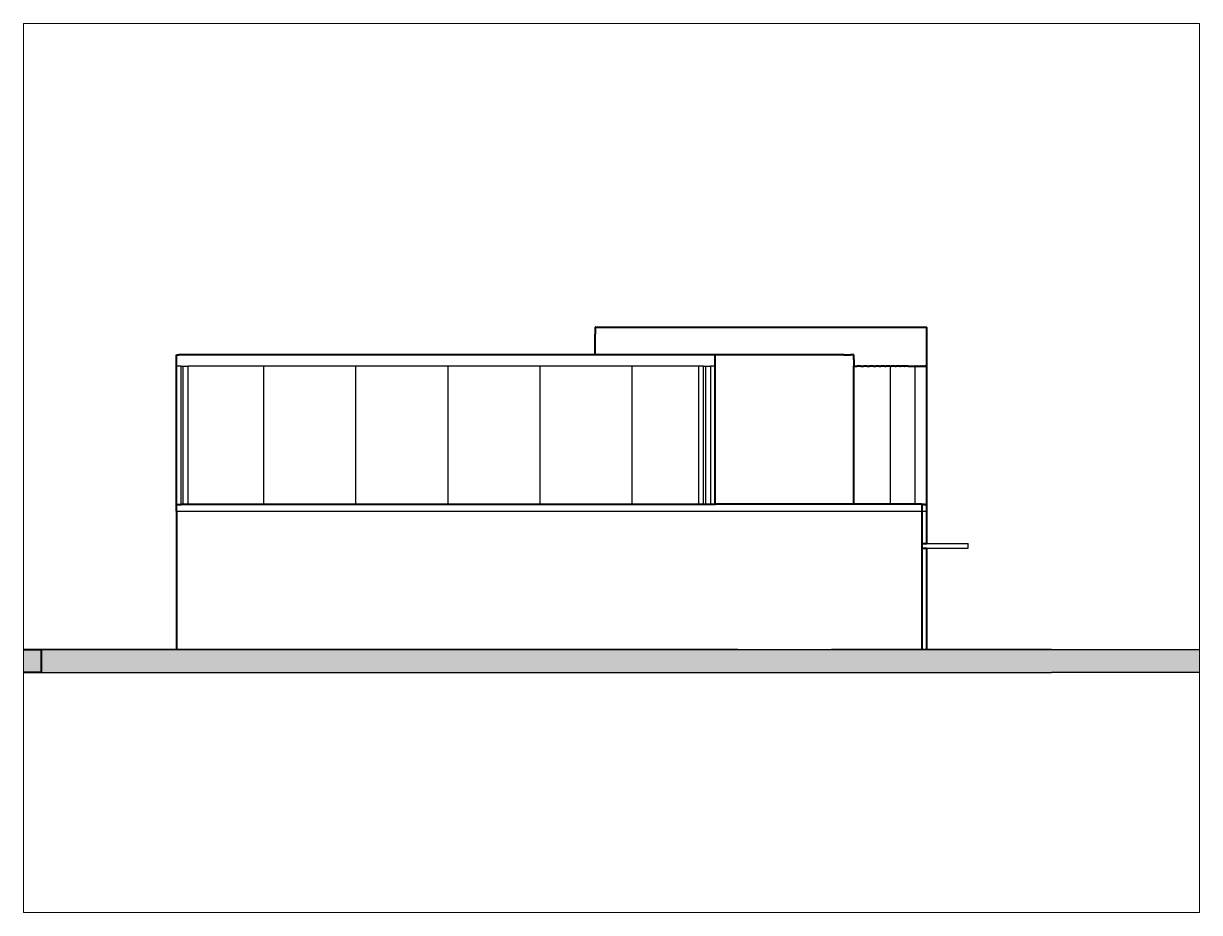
# Paper-space layout '后立面A4' of a CAD drawing. Header units: millimetres. Extents: x 1 to 256, y 1 to 194.
# The model-space entities are those that its viewports show. They can reach past a viewport. Long polylines and large blocks are cut down to what shows.
import ezdxf

# ---------------------------------------------------------------- set-up
doc = ezdxf.new("R2010")
doc.units = ezdxf.units.MM
doc.header["$LTSCALE"] = 1000
doc.layers.add('1', color=7, linetype='Continuous', lineweight=40)

msp = doc.modelspace()

# ---------------------------------------------------------------- hatches: boundary and pattern name
at = {"layer": '1'}
h = msp.add_hatch(color=256, dxfattribs=at)
h.dxf.hatch_style = 1
h.paths.add_polyline_path([(95486.1, 0.1), (86986.1, 0.1), (84594.3, 0.1), (65272.9, 0.1), (65257.1, 0.1), (65253.9, 0.1), (65117.5, 0.1), (65108.1, 0.1), (65031.2, 0.1), (65031.2, -499.9), (86986.1, -499.9), (95486.1, -499.9)])
h = msp.add_hatch(color=256, dxfattribs=at)
h.dxf.hatch_style = 1
h.paths.add_polyline_path([(126434.7, 0.1), (117434.7, 0.1), (115744.6, 0.1), (114726.1, 0.1), (113728.9, 0.1), (112999.2, 0.1), (109138.5, 0.1), (106743.7, 0.1), (106402, 0.1), (105601.8, 0.1), (104713.7, 0.1), (104496.8, 0.1), (104280, 0.1), (104063.2, 0.1), (102614.6, 0.1), (101884.9, 0.1), (95486.1, 0.1), (95486.1, -499.9), (117434.7, -499.9), (126434.7, -499.9)])

# ---------------------------------------------------------------- linework, layer by layer
for p, q in [((98526.2, 6150.1), (98426.2, 6150.1)), ((98526.2, 3150.1), (98526.2, 6150.1)), ((98526.2, 6150.1), (98576.2, 6150.1)), ((98576.2, 6150.1), (98676.2, 6150.1)), ((98576.2, 3150.1), (98576.2, 6150.1)), ((98676.2, 6150.1), (98676.2, 3150.1)), ((100326.2, 6150.1), (98676.2, 6150.1)), ((100326.2, 3150.1), (100326.2, 6150.1)), ((102326.2, 6150.1), (100326.2, 6150.1)), ((102326.2, 3150.1), (102326.2, 6150.1)), ((104326.2, 6150.1), (102326.2, 6150.1)), ((104326.2, 3150.1), (104326.2, 6150.1)), ((106326.2, 6150.1), (104326.2, 6150.1)), ((106326.2, 3150.1), (106326.2, 6150.1)), ((108326.2, 6150.1), (106326.2, 6150.1)), ((108326.2, 3150.1), (108326.2, 6150.1)), ((109776.2, 6150.1), (108326.2, 6150.1)), ((109776.2, 3150.1), (109776.2, 6150.1)), ((109876.2, 6150.1), (109776.2, 6150.1)), ((109876.2, 3150.1), (109876.2, 6150.1)), ((109876.2, 6150.1), (109926.2, 6150.1)), ((109926.2, 6150.1), (110026.2, 6150.1)), ((109926.2, 3150.1), (109926.2, 6150.1)), ((110026.2, 6150.1), (110026.3, 6150.1)), ((110026.2, 6150.1), (110026.2, 4053.2)), ((110126.2, 6150.1), (110026.3, 6150.1)), ((110026.3, 6150.1), (110026.3, 4053.2)), ((113932.5, 6150.1), (113932.5, 3151.1)), ((114468.4, 6150.1), (114468.4, 3151.1)), ((114709.9, 6150.1), (114709.9, 3150.1)), ((110026.3, 4053.2), (110026.2, 4053.2)), ((110026.2, 4053.2), (110026.2, 4052.6)), ((110026.3, 4052.6), (110026.2, 4052.6)), ((110026.2, 4052.6), (110026.2, 4015.8)), ((110026.3, 4015.8), (110026.2, 4015.8)), ((110026.2, 4015.8), (110026.2, 4015.2)), ((110026.2, 4015.2), (110026.3, 4015.2)), ((110026.2, 4015.2), (110026.2, 3150.1)), ((110026.3, 4053.2), (110026.3, 4052.6)), ((110026.3, 4052.6), (110026.3, 4015.8)), ((110026.3, 4015.8), (110026.3, 4015.2)), ((110026.3, 4015.2), (110026.3, 3150.1)), ((98426.2, 3000.1), (114626.2, 3000.1)), ((114626.2, 3000.1), (114663.1, 3000.1)), ((114663.1, 3000.1), (114691.5, 3000.1)), ((114691.5, 3000.1), (114711.6, 3000.1)), ((114711.6, 3000.1), (114723.1, 3000.1)), ((114723.1, 3000.1), (114726.1, 3000.1)), ((114726.1, 2300.1), (115626.2, 2300.1)), ((115626.2, 2200.1), (115626.2, 2300.1)), ((114726.1, 2200.1), (115626.2, 2200.1)), ((95486.1, 0.1), (98426.2, 0.1)), ((102105.7, 0.1), (95486.1, 0.1)), ((95486.1, 0.1), (100815.2, 0.1)), ((95486.1, 0.1), (102614.6, 0.1)), ((104111.4, 0.1), (95486.1, 0.1)), ((97569.1, 0.1), (95486.1, 0.1)), ((97570.7, 0.1), (95486.1, 0.1)), ((97467.6, 0.1), (95486.1, 0.1)), ((97416.8, 0.1), (95486.1, 0.1)), ((97366, 0.1), (95486.1, 0.1)), ((102056.7, 0.1), (95486.1, 0.1)), ((97187, 0.1), (96881.7, 0.1)), ((97615.3, 0.1), (96884.1, 0.1)), ((97466.5, 0.1), (96892.1, 0.1)), ((97204.5, 0.1), (96896.4, 0.1)), ((97990.9, 0.1), (96912.6, 0.1)), ((97329.6, 0.1), (96920.3, 0.1)), ((97615.3, 0.1), (96926.3, 0.1)), ((97786, 0.1), (96927.7, 0.1)), ((97612, 0.1), (96929.6, 0.1)), ((97940.3, 0.1), (96929.7, 0.1)), ((98197, 0.1), (96946.7, 0.1)), ((97231, 0.1), (96964.5, 0.1)), ((97344, 0.1), (96977.6, 0.1)), ((97177.6, 0.1), (97013.8, 0.1)), ((97559, 0.1), (97024.9, 0.1)), ((97273.5, 0.1), (97052.2, 0.1)), ((97291.1, 0.1), (97054, 0.1)), ((97422.9, 0.1), (97087.7, 0.1)), ((97391.9, 0.1), (97093.8, 0.1)), ((97194.2, 0.1), (97136, 0.1)), ((97255.3, 0.1), (97160.7, 0.1)), ((97263.3, 0.1), (97164, 0.1)), ((97696.8, 0.1), (97177.3, 0.1)), ((97533.6, 0.1), (97189.8, 0.1)), ((97452.3, 0.1), (97220.5, 0.1)), ((97323.6, 0.1), (97246.7, 0.1)), ((97569.9, 0.1), (97258.7, 0.1)), ((97693.9, 0.1), (97278.8, 0.1)), ((97482.9, 0.1), (97309.1, 0.1)), ((97490, 0.1), (97319.9, 0.1)), ((97608.7, 0.1), (97383.6, 0.1)), ((97636.7, 0.1), (97391.7, 0.1)), ((97529, 0.1), (97405.7, 0.1)), ((97719.1, 0.1), (97405.7, 0.1)), ((97830.5, 0.1), (97440.2, 0.1)), ((98197, 0.1), (97456.2, 0.1)), ((97560.4, 0.1), (97504.6, 0.1)), ((97742.8, 0.1), (97522.4, 0.1)), ((97936.6, 0.1), (97560.4, 0.1)), ((100815.2, 0.1), (97566.1, 0.1)), ((99104.7, 0.1), (97566.1, 0.1)), ((98426.2, 0.1), (97569.1, 0.1)), ((97713.7, 0.1), (97570.7, 0.1)), ((97743.4, 0.1), (97594.4, 0.1)), ((98318.9, 0.1), (97626.9, 0.1)), ((97797, 0.1), (97647.2, 0.1)), ((98085.7, 0.1), (97710.6, 0.1)), ((97930.4, 0.1), (97770.2, 0.1)), ((99321.5, 0.1), (97782.9, 0.1)), ((97846.6, 0.1), (97785.5, 0.1)), ((97991.7, 0.1), (97834.1, 0.1)), ((98072.9, 0.1), (97873.9, 0.1)), ((98172.2, 0.1), (97909.9, 0.1)), ((98101.5, 0.1), (97957.8, 0.1)), ((98213.8, 0.1), (97990.3, 0.1)), ((99538.4, 0.1), (97999.8, 0.1)), ((98343.4, 0.1), (98030.6, 0.1)), ((98165.7, 0.1), (98042.9, 0.1)), ((98386.6, 0.1), (98109.2, 0.1)), ((98187.6, 0.1), (98124.7, 0.1)), ((98284.6, 0.1), (98172.2, 0.1)), ((99755.2, 0.1), (98216.6, 0.1)), ((98363.1, 0.1), (98284.6, 0.1)), ((98321.1, 0.1), (98313.5, 0.1)), ((98411.3, 0.1), (98334.9, 0.1)), ((98426.2, 0.1), (114626.2, 0.1)), ((101884.9, 0.1), (99104.7, 0.1)), ((103414, 0.1), (100657.8, 0.1)), ((100657.8, 0.1), (102688.4, 0.1)), ((102688.4, 0.1), (101544.9, 0.1)), ((101884.9, 0.1), (105332.3, 0.1)), ((105351.1, 0.1), (102614.6, 0.1)), ((102614.6, 0.1), (106062, 0.1)), ((106514.3, 0.1), (103414, 0.1)), ((105332.3, 0.1), (104063.2, 0.1)), ((105601.8, 0.1), (104063.2, 0.1)), ((105818.6, 0.1), (104280, 0.1)), ((106035.4, 0.1), (104496.8, 0.1)), ((104621.4, 0.1), (108068.8, 0.1)), ((106252.3, 0.1), (104713.7, 0.1)), ((105351.1, 0.1), (106514.3, 0.1)), ((105351.1, 0.1), (112659.2, 0.1)), ((106402, 0.1), (105601.8, 0.1)), ((108068.8, 0.1), (106062, 0.1)), ((106402, 0.1), (108227.9, 0.1)), ((109138.3, 0.1), (106743.7, 0.1)), ((109138.5, 0.1), (107131.8, 0.1)), ((107131.8, 0.1), (110622.4, 0.1)), ((109633, 0.1), (107238.4, 0.1)), ((110127.7, 0.1), (107733.2, 0.1)), ((110622.4, 0.1), (108227.9, 0.1)), ((109138.5, 0.1), (112999.2, 0.1)), ((115876.7, 0.1), (112659.2, 0.1)), ((112999.2, 0.1), (116171.8, 0.1)), ((113728.9, 0.1), (116901.5, 0.1)), ((115735.7, 0.1), (113728.9, 0.1)), ((114626.2, 0.1), (114663.1, 0.1)), ((114663.1, 0.1), (114691.5, 0.1)), ((114691.5, 0.1), (114711.6, 0.1)), ((114711.6, 0.1), (114723.1, 0.1)), ((114723.1, 0.1), (114726.1, 0.1)), ((117434.7, 0.1), (114726.1, 0.1)), ((114768.5, 0.1), (114726.1, 0.1)), ((114812.9, 0.1), (114726.1, 0.1)), ((114779.4, 0.1), (114726.1, 0.1)), ((115068.1, 0.1), (114726.1, 0.1)), ((114919, 0.1), (114726.1, 0.1)), ((115301.3, 0.1), (114726.1, 0.1)), ((114922.7, 0.1), (114726.1, 0.1)), ((114973.3, 0.1), (114726.1, 0.1)), ((115179.5, 0.1), (114726.1, 0.1)), ((115179.5, 0.1), (114726.1, 0.1)), ((116917, 0.1), (114726.1, 0.1)), ((114912.8, 0.1), (114752.6, 0.1)), ((114829, 0.1), (114767.9, 0.1)), ((114974.2, 0.1), (114816.5, 0.1)), ((115055.3, 0.1), (114856.3, 0.1)), ((115154.6, 0.1), (114892.3, 0.1)), ((115084, 0.1), (114940.2, 0.1)), ((115196.2, 0.1), (114972.7, 0.1)), ((115325.8, 0.1), (115013, 0.1)), ((115148.1, 0.1), (115025.3, 0.1)), ((115369, 0.1), (115091.6, 0.1)), ((115170, 0.1), (115107.1, 0.1)), ((115267, 0.1), (115154.6, 0.1)), ((115345.5, 0.1), (115267, 0.1)), ((115303.6, 0.1), (115296, 0.1)), ((115393.8, 0.1), (115317.3, 0.1)), ((115421.2, 0.1), (115408.8, 0.1)), ((116171.8, 0.1), (115717.9, 0.1)), ((115717.9, 0.1), (117434.7, 0.1)), ((115735.7, 0.1), (117434.7, 0.1)), ((115744.6, 0.1), (117434.7, 0.1)), ((116946.4, 0.1), (115876.7, 0.1)), ((115934.8, 0.1), (117434.7, 0.1)), ((116151.6, 0.1), (117434.7, 0.1)), ((116946.4, 0.1), (116465.4, 0.1)), ((116465.4, 0.1), (117434.7, 0.1)), ((117434.7, 0.1), (116901.5, 0.1)), ((117434.7, 0.1), (116917, 0.1)), ((95486.1, -499.9), (117434.7, -499.9))]:
    msp.add_line(p, q)
msp.add_lwpolyline([(117434.7, 0.1), (126434.7, 0.1), (126434.7, -499.9), (117434.7, -499.9)])
for p, q in [((107527.2, 7000.1), (107526.2, 7000.1)), ((107526.2, 7000.1), (107526.2, 6850.1)), ((107527.2, 7000.1), (107535.3, 7000.1)), ((107535.3, 7000.1), (107551.3, 7000.1)), ((107551.3, 7000.1), (107575.3, 7000.1)), ((107575.3, 7000.1), (107607.3, 7000.1)), ((107607.3, 7000.1), (107647.1, 7000.1)), ((107647.1, 7000.1), (107694.6, 7000.1)), ((107694.6, 7000.1), (107749.8, 7000.1)), ((107749.8, 7000.1), (107812.6, 7000.1)), ((107812.6, 7000.1), (107882.7, 7000.1)), ((107882.7, 7000.1), (107960.1, 7000.1)), ((107960.1, 7000.1), (108044.6, 7000.1)), ((108044.6, 7000.1), (108135.9, 7000.1)), ((108135.9, 7000.1), (108233.9, 7000.1)), ((108233.9, 7000.1), (108338.3, 7000.1)), ((108338.3, 7000.1), (108449, 7000.1)), ((108449, 7000.1), (108565.7, 7000.1)), ((108565.7, 7000.1), (108688, 7000.1)), ((108688, 7000.1), (108815.8, 7000.1)), ((108815.8, 7000.1), (108948.8, 7000.1)), ((108948.8, 7000.1), (109086.6, 7000.1)), ((109086.6, 7000.1), (109229, 7000.1)), ((109229, 7000.1), (109375.5, 7000.1)), ((109375.5, 7000.1), (109526.1, 7000.1)), ((109526.1, 7000.1), (109680.1, 7000.1)), ((109680.1, 7000.1), (109837.4, 7000.1)), ((109837.4, 7000.1), (109997.6, 7000.1)), ((109997.6, 7000.1), (110160.3, 7000.1)), ((110160.3, 7000.1), (110325.2, 7000.1)), ((110325.2, 7000.1), (110491.8, 7000.1)), ((110491.8, 7000.1), (110659.9, 7000.1)), ((110659.9, 7000.1), (110828.9, 7000.1)), ((110828.9, 7000.1), (110998.7, 7000.1)), ((110998.7, 7000.1), (111168.7, 7000.1)), ((111168.7, 7000.1), (111338.7, 7000.1)), ((111338.7, 7000.1), (111508.2, 7000.1)), ((111508.2, 7000.1), (111676.8, 7000.1)), ((111676.8, 7000.1), (111844.2, 7000.1)), ((111844.2, 7000.1), (112010, 7000.1)), ((112010, 7000.1), (112173.8, 7000.1)), ((112173.8, 7000.1), (112335.3, 7000.1)), ((112335.3, 7000.1), (112494.1, 7000.1)), ((112494.1, 7000.1), (112649.8, 7000.1)), ((112649.8, 7000.1), (112802.1, 7000.1)), ((112802.1, 7000.1), (112950.7, 7000.1)), ((112950.7, 7000.1), (113095.2, 7000.1)), ((113095.2, 7000.1), (113235.4, 7000.1)), ((113235.4, 7000.1), (113370.8, 7000.1)), ((113370.8, 7000.1), (113501.2, 7000.1)), ((113501.2, 7000.1), (113626.3, 7000.1)), ((113626.3, 7000.1), (113745.9, 7000.1)), ((113745.9, 7000.1), (113859.5, 7000.1)), ((113859.5, 7000.1), (113967.1, 7000.1)), ((113967.1, 7000.1), (114068.4, 7000.1)), ((114068.4, 7000.1), (114163.1, 7000.1)), ((114163.1, 7000.1), (114251, 7000.1)), ((114251, 7000.1), (114331.9, 7000.1)), ((114331.9, 7000.1), (114405.7, 7000.1)), ((114405.7, 7000.1), (114472.2, 7000.1)), ((114472.2, 7000.1), (114531.2, 7000.1)), ((114531.2, 7000.1), (114582.6, 7000.1)), ((114582.6, 7000.1), (114626.3, 7000.1)), ((114626.3, 7000.1), (114662.1, 7000.1)), ((114662.1, 7000.1), (114690.1, 7000.1)), ((114690.1, 7000.1), (114710.2, 7000.1)), ((114710.2, 7000.1), (114722.2, 7000.1)), ((114722.2, 7000.1), (114726.2, 7000.1)), ((114726.2, 6850.1), (114726.2, 7000.1)), ((107527.2, 6850.1), (107526.2, 6850.1)), ((107526.2, 6400.1), (107526.2, 6850.1)), ((114726.2, 6150.1), (114726.2, 6850.1)), ((98426.2, 6300.1), (98426.2, 6400.1)), ((98426.2, 6400.1), (98476.2, 6400.1)), ((107526.2, 6400.1), (98476.2, 6400.1)), ((107530.3, 6400.1), (107526.2, 6400.1)), ((107542.5, 6400.1), (107530.3, 6400.1)), ((107562.9, 6400.1), (107542.5, 6400.1)), ((107591.3, 6400.1), (107562.9, 6400.1)), ((107627.7, 6400.1), (107591.3, 6400.1)), ((107672.1, 6400.1), (107627.7, 6400.1)), ((107724.2, 6400.1), (107672.1, 6400.1)), ((107784.1, 6400.1), (107724.2, 6400.1)), ((107851.6, 6400.1), (107784.1, 6400.1)), ((107926.4, 6400.1), (107851.6, 6400.1)), ((108008.5, 6400.1), (107926.4, 6400.1)), ((108097.7, 6400.1), (108008.5, 6400.1)), ((108193.8, 6400.1), (108097.7, 6400.1)), ((108296.4, 6400.1), (108193.8, 6400.1)), ((108405.5, 6400.1), (108296.4, 6400.1)), ((108520.8, 6400.1), (108405.5, 6400.1)), ((108641.9, 6400.1), (108520.8, 6400.1)), ((108768.7, 6400.1), (108641.9, 6400.1)), ((108900.9, 6400.1), (108768.7, 6400.1)), ((109038, 6400.1), (108900.9, 6400.1)), ((109179.9, 6400.1), (109038, 6400.1)), ((109326.2, 6400.1), (109179.9, 6400.1)), ((109476.6, 6400.1), (109326.2, 6400.1)), ((109630.7, 6400.1), (109476.6, 6400.1)), ((109788.2, 6400.1), (109630.7, 6400.1)), ((109948.8, 6400.1), (109788.2, 6400.1)), ((110112, 6400.1), (109948.8, 6400.1)), ((110126.2, 6400.1), (110112, 6400.1)), ((110126.2, 6300.1), (110126.2, 6400.1)), ((110277.5, 6400.1), (110126.2, 6400.1)), ((110444.9, 6400.1), (110277.5, 6400.1)), ((110613.9, 6400.1), (110444.9, 6400.1)), ((110784, 6400.1), (110613.9, 6400.1)), ((110954.9, 6400.1), (110784, 6400.1)), ((111126.2, 6400.1), (110954.9, 6400.1)), ((111297.5, 6400.1), (111126.2, 6400.1)), ((111468.4, 6400.1), (111297.5, 6400.1)), ((111638.6, 6400.1), (111468.4, 6400.1)), ((111807.5, 6400.1), (111638.6, 6400.1)), ((111975, 6400.1), (111807.5, 6400.1)), ((112140.5, 6400.1), (111975, 6400.1)), ((112303.7, 6400.1), (112140.5, 6400.1)), ((112464.2, 6400.1), (112303.7, 6400.1)), ((112621.7, 6400.1), (112464.2, 6400.1)), ((112775.8, 6400.1), (112621.7, 6400.1)), ((112926.2, 6400.1), (112775.8, 6400.1)), ((112926.2, 6400.1), (113072.5, 6400.1)), ((113144.7, 6400.1), (113072.5, 6400.1)), ((113144.7, 6300.1), (113144.7, 6400.1)), ((98426.2, 6150.1), (98426.2, 6300.1)), ((98426.2, 3150.1), (98426.2, 6150.1)), ((110126.2, 6150.1), (110126.2, 6300.1)), ((110126.2, 3151.1), (110126.2, 6150.1)), ((113144.7, 6300.1), (113144.7, 6150.1)), ((113144.7, 3151.1), (113144.7, 6150.1)), ((113144.7, 6150.1), (113214.4, 6150.1)), ((113290.5, 6150.1), (113214.4, 6150.1)), ((113290.5, 6150.1), (113351.6, 6150.1)), ((113431, 6150.1), (113351.6, 6150.1)), ((113431, 6150.1), (113483.7, 6150.1)), ((113565.8, 6150.1), (113483.7, 6150.1)), ((113565.8, 6150.1), (113610.5, 6150.1)), ((113694.5, 6150.1), (113610.5, 6150.1)), ((113694.5, 6150.1), (113731.7, 6150.1)), ((113816.8, 6150.1), (113731.7, 6150.1)), ((113816.8, 6150.1), (113846.9, 6150.1)), ((113932.5, 6150.1), (113846.9, 6150.1)), ((113932.5, 6150.1), (113956, 6150.1)), ((114041.3, 6150.1), (113956, 6150.1)), ((114041.3, 6150.1), (114058.7, 6150.1)), ((114142.8, 6150.1), (114058.7, 6150.1)), ((114142.8, 6150.1), (114154.7, 6150.1)), ((114236.8, 6150.1), (114154.7, 6150.1)), ((114236.8, 6150.1), (114243.9, 6150.1)), ((114323.2, 6150.1), (114243.9, 6150.1)), ((114323.2, 6150.1), (114326, 6150.1)), ((114326, 6150.1), (114400.9, 6150.1)), ((114401.6, 6150.1), (114400.9, 6150.1)), ((114401.6, 6150.1), (114468.4, 6150.1)), ((114471.9, 6150.1), (114468.4, 6150.1)), ((114471.9, 6150.1), (114528.2, 6150.1)), ((114533.9, 6150.1), (114528.2, 6150.1)), ((114533.9, 6150.1), (114580.4, 6150.1)), ((114587.4, 6150.1), (114580.4, 6150.1)), ((114587.4, 6150.1), (114624.8, 6150.1)), ((114632.4, 6150.1), (114624.8, 6150.1)), ((114632.4, 6150.1), (114661.2, 6150.1)), ((114668.7, 6150.1), (114661.2, 6150.1)), ((114668.7, 6150.1), (114689.6, 6150.1)), ((114696.2, 6150.1), (114689.6, 6150.1)), ((114696.2, 6150.1), (114709.9, 6150.1)), ((114714.9, 6150.1), (114709.9, 6150.1)), ((114714.9, 6150.1), (114722.2, 6150.1)), ((114724.6, 6150.1), (114722.2, 6150.1)), ((114724.6, 6150.1), (114725.5, 6150.1)), ((114725.5, 3150.1), (114725.5, 6150.1)), ((114725.5, 6150.1), (114726.2, 6150.1)), ((98426.2, 3000.1), (98426.2, 3150.1)), ((98426.2, 3150.1), (98526.2, 3150.1)), ((98576.2, 3150.1), (98526.2, 3150.1)), ((98676.2, 3150.1), (98576.2, 3150.1)), ((100326.2, 3150.1), (98676.2, 3150.1)), ((102326.2, 3150.1), (100326.2, 3150.1)), ((104326.2, 3150.1), (102326.2, 3150.1)), ((106326.2, 3150.1), (104326.2, 3150.1)), ((108326.2, 3150.1), (106326.2, 3150.1)), ((109776.2, 3150.1), (108326.2, 3150.1)), ((109876.2, 3150.1), (109776.2, 3150.1)), ((109926.2, 3150.1), (109876.2, 3150.1)), ((110026.2, 3150.1), (109926.2, 3150.1)), ((110026.3, 3150.1), (110026.2, 3150.1)), ((110126.2, 3150.1), (110026.3, 3150.1)), ((110126.2, 3150.1), (110126.2, 3151.1)), ((113144.7, 3151.1), (110126.2, 3151.1)), ((113290.5, 3151.1), (113144.7, 3151.1)), ((113431, 3151.1), (113290.5, 3151.1)), ((113565.8, 3151.1), (113431, 3151.1)), ((113694.5, 3151.1), (113565.8, 3151.1)), ((113816.8, 3151.1), (113694.5, 3151.1)), ((113932.5, 3151.1), (113816.8, 3151.1)), ((114041.3, 3151.1), (113932.5, 3151.1)), ((114142.8, 3151.1), (114041.3, 3151.1)), ((114236.8, 3151.1), (114142.8, 3151.1)), ((114323.2, 3151.1), (114236.8, 3151.1)), ((114401.6, 3151.1), (114323.2, 3151.1)), ((114471.9, 3151.1), (114401.6, 3151.1)), ((114533.9, 3151.1), (114471.9, 3151.1)), ((114587.4, 3151.1), (114533.9, 3151.1)), ((114626.2, 3151.1), (114587.4, 3151.1)), ((114626.2, 3150.1), (114626.2, 3151.1)), ((114626.2, 3000.1), (114626.2, 3150.1)), ((114629.1, 3150.1), (114626.2, 3150.1)), ((114629.1, 3150.1), (114632.4, 3150.1)), ((114632.4, 3150.1), (114646.4, 3150.1)), ((114663.1, 3150.1), (114646.4, 3150.1)), ((114665.6, 3150.1), (114663.1, 3150.1)), ((114665.6, 3150.1), (114668.7, 3150.1)), ((114668.7, 3150.1), (114679.1, 3150.1)), ((114691.5, 3150.1), (114679.1, 3150.1)), ((114693.6, 3150.1), (114691.5, 3150.1)), ((114693.6, 3150.1), (114696.2, 3150.1)), ((114696.2, 3150.1), (114703.1, 3150.1)), ((114711.6, 3150.1), (114703.1, 3150.1)), ((114712.9, 3150.1), (114711.6, 3150.1)), ((114712.9, 3150.1), (114714.9, 3150.1)), ((114714.9, 3150.1), (114718.4, 3150.1)), ((114723.1, 3150.1), (114718.4, 3150.1)), ((114723.5, 3150.1), (114723.1, 3150.1)), ((114723.5, 3150.1), (114724.6, 3150.1)), ((114724.9, 3150.1), (114724.6, 3150.1)), ((114725.5, 3150.1), (114724.9, 3150.1)), ((114726.1, 3150.1), (114725.5, 3150.1)), ((114726.1, 3000.1), (114726.1, 3150.1)), ((98426.2, 3000.1), (98426.2, 0.1)), ((114626.2, 2300.1), (114626.2, 3000.1)), ((114726.1, 2300.1), (114726.1, 3000.1)), ((114626.2, 2200.1), (114626.2, 2300.1)), ((114626.2, 2300.1), (114663.1, 2300.1)), ((114626.2, 2200.1), (114626.2, 2300.1)), ((114663.1, 2300.1), (114691.5, 2300.1)), ((114691.5, 2300.1), (114711.6, 2300.1)), ((114711.6, 2300.1), (114723.1, 2300.1)), ((114723.1, 2300.1), (114726.1, 2300.1)), ((114626.2, 0.1), (114626.2, 2200.1)), ((114626.2, 2200.1), (114663.1, 2200.1)), ((114663.1, 2200.1), (114691.5, 2200.1)), ((114691.5, 2200.1), (114711.6, 2200.1)), ((114711.6, 2200.1), (114723.1, 2200.1)), ((114723.1, 2200.1), (114726.1, 2200.1)), ((114726.1, 0.1), (114726.1, 2200.1))]:
    msp.add_line(p, q, dxfattribs=at)
msp.add_lwpolyline([(86986.1, 0.1), (95486.1, 0.1), (95486.1, -499.9), (86986.1, -499.9)], dxfattribs=at)

psp = doc.layouts.new('后立面A4')

# ---------------------------------------------------------------- viewports
at = {"layer": '1'}
psp.add_viewport(center=(128.74, 97.5), size=(255.46, 193.0825), view_center_point=(107877.75, 3940.02), view_height=19308.2511, dxfattribs=at)

doc.saveas('drawing.dxf')
